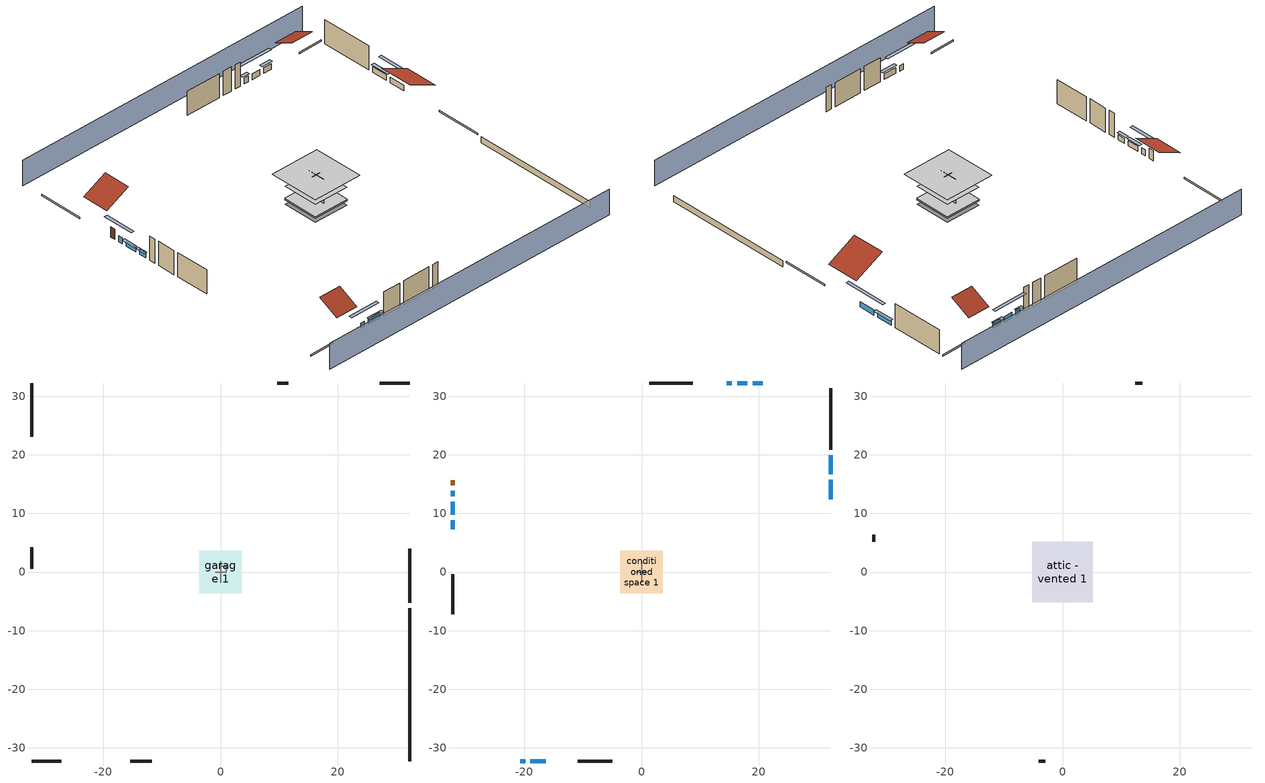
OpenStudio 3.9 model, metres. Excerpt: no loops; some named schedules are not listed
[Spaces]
garage 1
 floor foundation (Slab1 construction): -3.66,-3.66 -3.66,3.66 3.66,3.66 3.66,-3.66 z0
 wall outside (Wall1 construction): -15.42,-32.25 -11.77,-32.25 z0.3:5.18
 wall outside (Wall2 construction): -32.25,4.23 -32.25,0.57 z0.3:5.18
 wall outside (Wall12 construction): 11.52,32.25 9.69,32.25 z0.3:5.18
 wall to conditioned space 1 (Wall5 construction Reversed): 0,-1.83 0,1.83 z0.3:5.18
 wall to conditioned space 1 (Wall6 construction Reversed): 0.91,0 -0.91,0 z0.3:5.18
crawlspace - vented 1
 floor foundation (Slab2 construction): -3.61,-3.61 -3.61,3.61 3.61,3.61 3.61,-3.61 z-0.91
 wall outside (RimJoist1 construction): 32.25,-5.23 32.25,3.95 z0.3:0.61
 wall outside (RimJoist2 construction): -32.25,-32.25 -27.16,-32.25 z0.3:0.61
 wall outside (RimJoist3 construction): -32.25,32.25 -32.25,23.07 z0.3:0.61
 wall outside (RimJoist4 construction): 32.25,32.25 27.16,32.25 z0.3:0.61
 wall foundation (FoundationWall1 construction): 32.25,-32.25 32.25,-6.16 z-0.91:0.3
furnace airloop ret air space
 floor adiabatic (AdiabaticConst): 0,0 0,1 1,1 1,0 z0
 wall adiabatic (AdiabaticConst): 0,1 0,0 1,0 1,1 0,1 z0:1
 ceiling adiabatic (AdiabaticConst): 1,0 1,1 0,1 0,0 z1
conditioned space 1
 floor to crawlspace - vented 1 (Floor1 construction): -3.61,-3.61 -3.61,3.61 3.61,3.61 3.61,-3.61 z0.3
 floor to garage 1 (Floor3 construction): -3.66,-3.66 -3.66,3.66 3.66,3.66 3.66,-3.66 z0.3
 floor adiabatic (AdiabaticFloorConstruction): -3.61,-3.61 -3.61,3.61 3.61,3.61 3.61,-3.61 z2.74
 wall outside (Wall3 construction): 32.25,20.83 32.25,31.32 z0.3:5.18
 wall outside (Wall4 construction): -10.84,-32.25 -5.01,-32.25 z0.3:5.18
 wall outside (Wall7 construction): -32.25,-0.35 -32.25,-7.24 z0.3:5.18
 wall outside (Wall8 construction): 8.77,32.25 1.33,32.25 z0.3:5.18
 wall outside (AdiabaticWallConstruction): 32.25,12.44 32.25,15.71 / 32.25,16.64 32.25,19.9 / -20.69,-32.25 -19.88,-32.25 z0.3:1.37; -18.95,-32.25 -16.35,-32.25 z0.3:1.46; -32.25,13.84 -32.25,12.93 z0.3:1.53; -32.25,12 -32.25,9.73 z0.3:1.31; -32.25,8.8 -32.25,7.32 z0.3:1.28; 18.05,32.25 16.33,32.25 / 20.69,32.25 18.98,32.25 z0.3:1.43; 15.41,32.25 14.5,32.25 z0.3:1.49
 wall outside (AdiabaticWallConstruction 1): -32.25,15.68 -32.25,14.77 z0.3:2.34
 window (WindowConstruction): 32.25,12.44 32.25,15.71 z0.3:1.37
 window (WindowConstruction 1): 32.25,16.64 32.25,19.9 z0.3:1.37
 window (WindowConstruction 2): -20.69,-32.25 -19.88,-32.25 z0.3:1.37
 window (WindowConstruction 3): -18.95,-32.25 -16.35,-32.25 z0.3:1.46
 window (WindowConstruction 4): -32.25,13.84 -32.25,12.93 z0.3:1.52
 window (WindowConstruction 5): -32.25,12 -32.25,9.73 z0.3:1.31
 window (WindowConstruction 6): -32.25,8.8 -32.25,7.32 z0.3:1.28
 window (WindowConstruction 7): 18.05,32.25 16.33,32.25 z0.3:1.43
 window (WindowConstruction 8): 15.4,32.25 14.51,32.25 z0.3:1.49
 window (WindowConstruction 9): 20.69,32.25 18.98,32.25 z0.3:1.43
 door (Door): -32.25,15.68 -32.25,14.77 z0.3:2.34
 ceiling adiabatic (AdiabaticFloorConstruction): 3.61,-3.61 3.61,3.61 -3.61,3.61 -3.61,-3.61 z2.74
attic - vented 1
 floor to conditioned space 1 (Floor2 construction Reversed): -5.14,-5.14 -5.14,5.14 5.14,5.14 5.14,-5.14 z5.18
 wall outside (Wall9 construction): -4.08,-32.25 -2.96,-32.25 z0.3:5.18
 wall outside (Wall10 construction): 13.58,32.25 12.45,32.25 z0.3:5.18
 wall outside (Wall11 construction): -32.25,6.4 -32.25,5.16 z0.3:5.18
 roof outside (Roof1 construction): 32.25,11.51,5.18 26.31,11.51,8.15 26.31,4.87,8.15 32.25,4.87,5.18
 roof outside (Roof2 construction): -21.62,-32.25,5.18 -21.62,-28.12,7.24 -26.23,-28.12,7.24 -26.23,-32.25,5.18
 roof outside (Roof3 construction): 21.62,32.25,5.18 21.62,28.12,7.24 26.23,28.12,7.24 26.23,32.25,5.18
 roof outside (Roof4 construction): -32.25,16.61,5.18 -27.3,16.61,7.66 -27.3,22.15,7.66 -32.25,22.15,5.18
shading: 32.25,36.82 -32.25,36.82 / -32.25,-36.82 32.25,-36.82 z0:5.18; 32.25,18.45 32.25,9.7 32.86,9.7 32.86,18.45 z4.11; 32.25,20.21 32.25,16.33 32.86,16.33 32.86,20.21 z1.68; -17.14,-32.25 -23.43,-32.25 -23.43,-32.86 -17.14,-32.86 z4.11; -16.05,-32.25 -19.26,-32.25 -19.26,-32.86 -16.05,-32.86 z1.77; -32.25,10.19 -32.25,16.58 -32.86,16.58 -32.86,10.19 z4.27; -32.25,9.43 -32.25,12.31 -32.86,12.31 -32.86,9.43 z1.62; -32.25,7.02 -32.25,9.11 -32.86,9.11 -32.86,7.02 z1.58; 13.59,32.25 20.79,32.25 20.79,32.86 13.59,32.86 z4.18; 14.2,32.25 15.71,32.25 15.71,32.86 14.2,32.86 z1.8; 18.67,32.25 20.99,32.25 20.99,32.86 18.67,32.86 z1.74
[Site]
Portland Intl Arpt_OR: Latitude {deg}=45.59; Longitude {deg}=-122.6; Time Zone {hr}=-8; Elevation {m}=33; Terrain=Suburbs; Keep Site Location Information=Yes
[Site:GroundTemperature:Shallow]
10.2558, 8.96328, 8.85977, 9.47314, 11.9355, 14.3863, 16.5111, 17.8571, 17.9714, 16.8767, 14.8061, 12.4304
[Site:WaterMainsTemperature]
Calculation Method=Schedule; Temperature Schedule=mains temperature schedule
[Building]
Building 1
[Material] Roughness=Rough
Name | Thickness {m} | Conductivity {W/m-K} | Density {kg/m3} | Specific Heat {J/kg-K} | Thermal Absorptance | Solar Absorptance | Visible Absorptance
asphalt or fiberglass shingles | 0.00635 | 0.162714 | 1121.4 | 1465.45 | 0.9 | 0.85 | 0.85
roof rigid ins | 0.00281632 | 0.029427 | 32.04 | 1214.23 | 0.9 | 0.7 | 0.7
osb sheathing 0.5 in. | 0.0127 | 0.115458 | 512.64 | 1214.23 | 0.9 | 0.6 | 0.6
wood siding | 0.0254 | 0.102417 | 544.68 | 1172.36 | 0.9 | 0.85 | 0.85
osb sheathing 0.5 in. 1 | 0.0127 | 0.115458 | 512.64 | 1214.23 | 0.9 | 0.7 | 0.7
wall stud and cavity | 0.1397 | 0.727959 | 139.0536 | 1170.24 | 0.9 | 0.6 | 0.6
wall stud and cavity 1 | 0.1397 | 0.550994 | 139.0536 | 1170.24 | 0.9 | 0.7 | 0.7
gypsum board | 0.0127 | 0.160291 | 801 | 837.4 | 0.9 | 0.6 | 0.6
osb sheathing 0.5 in. 2; osb sheathing 0.5 in. 3 | 0.0127 | 0.115458 | 512.64 | 1214.23
wall stud and cavity 2 | 0.1397 | 0.335416 | 139.0536 | 1170.24 | 0.9 | 0.7 | 0.7
rim joist stud and cavity | 0.0508 | 0.178688 | 50.32683 | 1063.81 | 0.9 | 0.6 | 0.6
floor stud and cavity | 0.1397 | 0.923637 | 92.3553 | 1139.71 | 0.9 | 0.7 | 0.7
osb sheathing 0.75 in. | 0.01905 | 0.115458 | 512.64 | 1214.23 | 0.9 | 0.7 | 0.7
floor covering | 0.0127 | 0.0433444 | 54.468 | 1339.84 | 0.9 | 0.6 | 0.6
ceiling loosefill ins | 0.338667 | 0.0480833 | 16.02 | 1046.75 | 0.9 | 0.7 | 0.7
ceiling stud and cavity | 0.1397 | 0.0920385 | 65.682 | 1177.47 | 0.9 | 0.7 | 0.7
concrete 4.0 in. | 0.1016 | 1.803125 | 2242.8 | 837.4 | 0.9 | 0.7 | 0.7
concrete 8.0 in. | 0.2032 | 1.803125 | 2242.8 | 837.4 | 0.9 | 0.7 | 0.7
soil 0.5 in. | 0.0127 | 1.3848 | 1842.3 | 418.7 | 0.9 | 0.7 | 0.7
wood siding 1; wood siding 2 | 0.0254 | 0.102417 | 544.68 | 1172.36
wall rigid ins; floor rigid ins | 0.512978 | 0.029427 | 32.04 | 1214.23 | 0.9 | 0.7 | 0.7
wall stud and cavity 3 | 0.0889 | 0.380278 | 52.3479 | 1209.89 | 0.9 | 0.7 | 0.7
door material | 0.04445 | 0.0612267 | 512.64 | 1214.23 | 0.9 | 0.7 | 0.7
floor stud and cavity 1 | 0.1397 | 1.75129 | 37.0049 | 1207.88 | 0.9 | 0.7 | 0.7
wall stud and cavity 4 | 0.0889 | 0.391764 | 83.0341 | 1211.67 | 0.9 | 0.7 | 0.7
furniture material conditioned space 1; furniture material garage 1 | 0.1524 | 0.115458 | 640.8 | 1214.23 | 0.9 | 0.6 | 0.6
[Construction]
Roof1 construction; Roof2 construction; Roof3 construction; Roof4 construction: asphalt or fiberglass shingles, roof rigid ins, osb sheathing 0.5 in.
Wall1 construction; Wall2 construction: wood siding, osb sheathing 0.5 in. 1, wall stud and cavity
Wall3 construction; Wall4 construction: wood siding, osb sheathing 0.5 in. 1, wall stud and cavity 1, gypsum board
Wall5 construction Reversed: gypsum board, wall stud and cavity 2, osb sheathing 0.5 in. 2
Wall6 construction Reversed: gypsum board, wall stud and cavity 2, osb sheathing 0.5 in. 3
Wall7 construction; Wall8 construction: wood siding, osb sheathing 0.5 in. 2, wall stud and cavity 1, gypsum board
Wall9 construction; Wall10 construction; Wall11 construction; Wall12 construction: wood siding, osb sheathing 0.5 in. 2, wall stud and cavity
RimJoist1 construction; RimJoist2 construction; RimJoist3 construction; RimJoist4 construction: wood siding, rim joist stud and cavity
Floor1 construction; Floor3 construction: floor stud and cavity, osb sheathing 0.75 in., floor covering
Floor2 construction Reversed: gypsum board, ceiling stud and cavity, ceiling loosefill ins
Slab1 construction: concrete 4.0 in.
FoundationWall1 construction: concrete 8.0 in.
Slab2 construction: soil 0.5 in.
WindowConstruction; WindowConstruction 1; WindowConstruction 2; WindowConstruction 3; WindowConstruction 4; WindowConstruction 5; WindowConstruction 6; WindowConstruction 7; WindowConstruction 8; WindowConstruction 9: WindowMaterial
AdiabaticWallConstruction: wood siding 1, wall rigid ins, wall stud and cavity 3, gypsum board
Door: door material
AdiabaticWallConstruction 1: wood siding 2, wall rigid ins, wall stud and cavity 3, gypsum board
AdiabaticFloorConstruction: floor stud and cavity 1, floor rigid ins, osb sheathing 0.75 in., floor covering
PartitionWallConstruction: gypsum board, wall stud and cavity 4, gypsum board
furniture construction conditioned space 1: furniture material conditioned space 1
furniture construction garage 1: furniture material garage 1
AdiabaticConst: Adiabatic
[WindowMaterial:SimpleGlazingSystem]
WindowMaterial: U-Factor {W/m2-K}=4.76952; Solar Heat Gain Coefficient=0.63
[Material:NoMass]
Adiabatic: Roughness=Rough; Thermal Resistance {m2-K/W}=176.1
[ThermalZone] Multiplier=1; Use Ideal Air Loads=No
Name | Volume {m3} | Thermostat
conditioned space | 384.656 | conditioned space temperature setpoint
attic - vented | 80.9188
garage | 130.484
crawlspace - vented | 63.543
furnace airloop ret air zone | 1
[Sizing:Zone] Zone Cooling Design Supply Air Temperature Input Method=SupplyAirTemperature; Zone Cooling Design Supply Air Temperature {C}=14; Zone Cooling Design Supply Air Temperature Difference {deltaC}=11.11; Zone Heating Design Supply Air Temperature Input Method=SupplyAirTemperature; Zone Heating Design Supply Air Temperature {C}=40; Zone Heating Design Supply Air Temperature Difference {deltaC}=11.11; Zone Cooling Design Supply Air Humidity Ratio {kg-H2O/kg-air}=0.0085; Zone Heating Design Supply Air Humidity Ratio {kg-H2O/kg-air}=0.008; Cooling Design Air Flow Method=DesignDay; Heating Design Air Flow Method=DesignDay; Account for Dedicated Outdoor Air System=No; Dedicated Outdoor Air System Control Strategy=NeutralSupplyAir; Dedicated Outdoor Air Low Setpoint Temperature for Design {C}=autosize; Dedicated Outdoor Air High Setpoint Temperature for Design {C}=autosize; Zone Load Sizing Method=Sensible Load Only No Latent Load; Zone Latent Cooling Design Supply Air Humidity Ratio Input Method=HumidityRatioDifference; Zone Cooling Design Supply Air Humidity Ratio Difference {kgWater/kgDryAir}=0.005; Zone Latent Heating Design Supply Air Humidity Ratio Input Method=HumidityRatioDifference; Zone Humidification Design Supply Air Humidity Ratio Difference {kgWater/kgDryAir}=0.005; Sizing Option=Coincident
attic - vented; garage; crawlspace - vented; furnace airloop ret air zone
[Space]
Name | Thermal Zone | Volume {m3}
conditioned space 1 | conditioned space | 384.656
attic - vented 1 | attic - vented | 80.9188
garage 1 | garage | 130.484
crawlspace - vented 1 | crawlspace - vented | 63.543
furnace airloop ret air space | furnace airloop ret air zone
[ThermostatSetpoint:DualSetpoint]
conditioned space temperature setpoint: Heating Setpoint Temperature Schedule=heating setpoint; Cooling Setpoint Temperature Schedule=cooling setpoint; Temperature Difference Between Cutout And Setpoint {deltaC}=0
[Foundation:Kiva] Wall Depth Below Slab {m}=0.2032
Name | Initial Indoor Air Temperature {C} | Wall Height Above Grade {m}
Foundation Kiva 1 | 13.4258 | 0.1016
Foundation Kiva 2 | 8.52769 | 0.3048
[Foundation:Kiva:Settings]
Soil Conductivity {W/m-K}=1.3848; Soil Density {kg/m3}=1842.3; Soil Specific Heat {J/kg-K}=418.7; Ground Solar Absorptivity=0.9; Ground Thermal Absorptivity=0.9; Ground Surface Roughness {m}=0.03; Far-Field Width {m}=40; Deep-Ground Boundary Condition=ZeroFlux; Deep-Ground Depth {m}=40; Minimum Cell Dimension {m}=0.2; Maximum Cell Growth Coefficient=3; Simulation Timestep=Timestep
[SurfaceProperty:ExposedFoundationPerimeter] Exposed Perimeter Calculation Method=TotalExposedPerimeter
Name | Total Exposed Perimeter {m}
Slab1 | 18.288
Slab2 | 26.09088
[SurfaceProperty:IncidentSolarMultiplier] Incident Solar Multiplier=1; Incident Solar Multiplier Schedule=trans schedule winter=0.85 summer=0.7
Window1; Window2; Window3; Window4; Window5; Window6; Window7; Window8; Window9; Window10
[InternalMass:Definition] Design Level Calculation Method=SurfaceArea
Name | Construction | Surface Area {m2}
partition wall mass | PartitionWallConstruction | 157.749
furniture mass conditioned space 1 | furniture construction conditioned space 1 | 63.09974
furniture mass garage 1 | furniture construction garage 1 | 5.35122
[InternalMass] Multiplier=1
Name | Internal Mass Definition | Space or SpaceType
partition wall mass | partition wall mass | conditioned space 1
furniture mass conditioned space 1 | furniture mass conditioned space 1 | conditioned space 1
furniture mass garage 1 | furniture mass garage 1 | garage 1
[EnergyManagementSystem:Sensor]
Name | Output Variable or Output Meter Index Key | Output Variable or Output Meter
water_heater_T_set | water heater setpoint | Schedule Value
fridge_tin_s_1 | garage | Zone Mean Air Temperature
out_pb_s |  | Site Outdoor Air Barometric Pressure
out_wt_s |  | Site Outdoor Air Humidity Ratio
site_vw_s |  | Site Wind Speed
cool_season | cooling season schedule | Schedule Value
furnace_airloop_AH_MFR_s | Node 7 | System Node Mass Flow Rate
furnace_airloop_AH_VFR_s | Node 7 | System Node Current Density Volume Flow Rate
furnace_airloop_AH_Tout_s | Node 7 | System Node Temperature
furnace_airloop_AH_Wout_s | Node 7 | System Node Humidity Ratio
furnace_airloop_RA_T_s | Node 10 | System Node Temperature
furnace_airloop_Ra_W_s | Node 10 | System Node Humidity Ratio
furnace_airloop_0_DZ_T_s | crawlspace - vented | Zone Air Temperature
furnace_airloop_0_DZ_W_s | crawlspace - vented | Zone Mean Air Humidity Ratio
natural_vent_s | natural vent schedule | Schedule Value
htg_sp_s | heating setpoint | Schedule Value
clg_sp_s | cooling setpoint | Schedule Value
mech_vent_range_fan_0_sch_s | mech vent range fan 0 schedule | Schedule Value
mech_vent_bath_fan_0_sch_s | mech vent bath fan 0 schedule | Schedule Value
clothes_dryer_exhaust_0_sch_s | clothes_dryer | Schedule Value
htg_load_cond |  | Heating:EnergyTransfer:Zone:CONDITIONED SPACE
clg_load_cond |  | Cooling:EnergyTransfer:Zone:CONDITIONED SPACE
htg_load_duct |  | Heating:EnergyTransfer:Zone:FURNACE AIRLOOP RET AIR ZONE
clg_load_duct |  | Cooling:EnergyTransfer:Zone:FURNACE AIRLOOP RET AIR ZONE
s_conv | Floor1 | Surface Inside Face Convection Heat Gain Energy
s_ig | Floor1 | Surface Inside Face Internal Gains Radiation Heat Gain Energy
s_sol | Floor1 | Surface Inside Face Solar Radiation Heat Gain Energy
s_lgt | Floor1 | Surface Inside Face Lights Radiation Heat Gain Energy
s_surf | Floor1 | Surface Inside Face Net Surface Thermal Radiation Heat Gain Energy
s_conv_1 | Floor2 | Surface Inside Face Convection Heat Gain Energy
s_ig_1 | Floor2 | Surface Inside Face Internal Gains Radiation Heat Gain Energy
s_sol_1 | Floor2 | Surface Inside Face Solar Radiation Heat Gain Energy
s_lgt_1 | Floor2 | Surface Inside Face Lights Radiation Heat Gain Energy
s_surf_1 | Floor2 | Surface Inside Face Net Surface Thermal Radiation Heat Gain Energy
s_conv_2 | Floor3 | Surface Inside Face Convection Heat Gain Energy
s_ig_2 | Floor3 | Surface Inside Face Internal Gains Radiation Heat Gain Energy
s_sol_2 | Floor3 | Surface Inside Face Solar Radiation Heat Gain Energy
s_lgt_2 | Floor3 | Surface Inside Face Lights Radiation Heat Gain Energy
s_surf_2 | Floor3 | Surface Inside Face Net Surface Thermal Radiation Heat Gain Energy
s_conv_3 | inferred conditioned ceiling | Surface Inside Face Convection Heat Gain Energy
s_ig_3 | inferred conditioned ceiling | Surface Inside Face Internal Gains Radiation Heat Gain Energy
s_sol_3 | inferred conditioned ceiling | Surface Inside Face Solar Radiation Heat Gain Energy
[ElectricEquipment:Definition] Design Level Calculation Method=EquipmentLevel
Name | Design Level {W} | Fraction Latent | Fraction Radiant | Fraction Lost
ceiling fan | 17.6797 | 0 | 0.558 | 0
clothes washer | 786.974 | 0.03 | 0.162 | 0.7
clothes dryer | 4944.22 | 0.015 | 0.081 | 0.85
dishwasher | 1274.77 | 0.3 | 0.18 | 0.4
fridge | 45.9075 | 0 | 0.6 | 0
fridge 2 | 80.4475 | 0 | 0.6 | 0
cooking range | 106.146 | 0.16 | 0.384 | 0.2
misc tv | 1117.37 | 0 | 0.6 | 0
misc plug loads | 735.356 | 0.021 | 0.558 | 0.049
whole house fan; mech vent house fan | 0 | 0 | 0 | 1
mech vent house fan cfis | 0 | 0 | 0 | 0
mech vent range fan 0; mech vent bath fan 0 | 30 | 0 | 0 | 1
[ElectricEquipment]
Name | Electric Equipment Definition | Space or SpaceType | Schedule
ceiling fan | ceiling fan | conditioned space 1 | ceiling_fan
clothes washer | clothes washer | conditioned space 1 | clothes_washer
clothes dryer | clothes dryer | conditioned space 1 | clothes_dryer
dishwasher | dishwasher | conditioned space 1 | dishwasher
fridge | fridge | conditioned space 1 | fridge schedule
fridge 1 | fridge 2 | garage 1 | fridge schedule 1
cooking range | cooking range | conditioned space 1 | cooking_range
misc tv | misc tv | conditioned space 1 | plug_loads_tv
misc plug loads | misc plug loads | conditioned space 1 | plug_loads_other
whole house fan | whole house fan | conditioned space 1 | Always On Discrete
mech vent house fan | mech vent house fan | conditioned space 1 | mech vent house fan schedule
mech vent house fan cfis | mech vent house fan cfis | conditioned space 1 | mech vent house fan cfis schedule
mech vent range fan 0 | mech vent range fan 0 | conditioned space 1 | mech vent range fan 0 schedule
mech vent bath fan 0 | mech vent bath fan 0 | conditioned space 1 | mech vent bath fan 0 schedule
[OtherEquipment:Definition] Design Level Calculation Method=EquipmentLevel
Name | Design Level {W} | Fraction Latent | Fraction Radiant | Fraction Lost
water heater sens; furnace airloop_0 SupSensLkToCond; furnace airloop_0 SupCondToLv; furnace airloop_0 RetCondToRP; furnace airloop_0 RetSensLkToRP; furnace airloop_0 SupCondToDZ; furnace airloop_0 RetCondToDZ; furnace airloop_0 SupSensLkToDZ; mech vent house fan sensible load | 0 | 0 | 0 | 0
water heater lat; furnace airloop_0 SupLatLkToCond; furnace airloop_0 RetLatLkToRP; furnace airloop_0 SupLatLkToDZ; mech vent house fan latent load | 0 | 1 | 0 | 0
water heater energy adjustment1 | 0.01 | 0 | 0 | 1
clothes dryer 2 | 0 | 0.015 | 0.081 | 0.85
cooking range 2 | 3110.84 | 0.16 | 0.384 | 0.2
general water use sensible | -61.6891 | 0 | 0.6 | 0
general water use latent | 62.594 | 1 | 0 | 0
[OtherEquipment]
Name | Other Equipment Definition | Space or SpaceType | Schedule | Fuel Type
water heater sens | water heater sens | conditioned space 1 | Always On Discrete
water heater lat | water heater lat | conditioned space 1 | Always On Discrete
water heater energy adjustment1 | water heater energy adjustment1 | conditioned space 1 | Always On Discrete | Electricity
clothes dryer 1 | clothes dryer 2 | conditioned space 1 | clothes_dryer | Electricity
cooking range 1 | cooking range 2 | conditioned space 1 | cooking_range | NaturalGas
general water use sensible | general water use sensible | conditioned space 1 | general water use schedule
general water use latent | general water use latent | conditioned space 1 | general water use schedule
furnace airloop_0 SupSensLkToCond | furnace airloop_0 SupSensLkToCond | conditioned space 1 | Always On Discrete
furnace airloop_0 SupLatLkToCond | furnace airloop_0 SupLatLkToCond | conditioned space 1 | Always On Discrete
furnace airloop_0 SupCondToLv | furnace airloop_0 SupCondToLv | conditioned space 1 | Always On Discrete
furnace airloop_0 RetCondToRP | furnace airloop_0 RetCondToRP | furnace airloop ret air space | Always On Discrete
furnace airloop_0 RetSensLkToRP | furnace airloop_0 RetSensLkToRP | furnace airloop ret air space | Always On Discrete
furnace airloop_0 RetLatLkToRP | furnace airloop_0 RetLatLkToRP | furnace airloop ret air space | Always On Discrete
furnace airloop_0 SupCondToDZ | furnace airloop_0 SupCondToDZ | crawlspace - vented 1 | Always On Discrete
furnace airloop_0 RetCondToDZ | furnace airloop_0 RetCondToDZ | crawlspace - vented 1 | Always On Discrete
furnace airloop_0 SupSensLkToDZ | furnace airloop_0 SupSensLkToDZ | crawlspace - vented 1 | Always On Discrete
furnace airloop_0 SupLatLkToDZ | furnace airloop_0 SupLatLkToDZ | crawlspace - vented 1 | Always On Discrete
mech vent house fan sensible load | mech vent house fan sensible load | conditioned space 1 | Always On Discrete
mech vent house fan latent load | mech vent house fan latent load | conditioned space 1 | Always On Discrete
[WaterUse:Equipment:Definition]
Name | Peak Flow Rate {m3/s}
clothes washer | 1.28055e-05
dishwasher | 6.26975e-06
[Lights:Definition] Design Level Calculation Method=LightingLevel; Fraction Radiant=0.6; Fraction Visible=0.2; Return Air Fraction=0
Name | Lighting Level {W}
interior lighting | 272.792
garage lighting | 9.5635
[Lights] Fraction Replaceable=1
Name | Lights Definition | Space or SpaceType | Schedule
interior lighting | interior lighting | conditioned space 1 | lighting_interior
garage lighting | garage lighting | garage 1 | lighting_garage
[Exterior:Lights:Definition]
exterior lighting: Design Level {W}=7.09205
[Exterior:Lights]
exterior lighting: Exterior Lights Definition=exterior lighting; Schedule=exterior lighting schedule
[People:Definition]
occupants: Number of People Calculation Method=People; Number of People {people}=3; Fraction Radiant=0.314171; Sensible Heat Fraction=0.56303; Carbon Dioxide Generation Rate {m3/s-W}=0; Enable ASHRAE 55 Comfort Warnings=No; Mean Radiant Temperature Calculation Type=EnclosureAveraged
[People]
occupants: People Definition=occupants; Space or SpaceType=conditioned space 1; Number of People Schedule=occupants; Activity Level Schedule=occupants activity schedule; Multiplier=1
[ZoneMixing] Schedule=Always On Continuous; Design Flow Rate Calculation Method=Flow/Zone; Design Flow Rate {m3/s}=0
Name | Zone or Space | Source Zone or Space
furnace airloop_0 ZoneMixDZToCond mix | conditioned space | crawlspace - vented
furnace airloop_0 ZoneMixCondToDZ mix | crawlspace - vented | conditioned space
whole house fan mix | attic - vented | conditioned space
[SpaceInfiltration:DesignFlowRate] Schedule=Always On Discrete
Name | Space or SpaceType | Design Flow Rate Calculation Method | Design Flow Rate {m3/s} | Air Changes per Hour {1/hr} | Constant Term Coefficient | Temperature Term Coefficient | Velocity Term Coefficient | Velocity Squared Term Coefficient
natural vent flow; whole house fan flow; infil flow | conditioned space 1 | Flow/Space | 0
infil crawlspace - vented 1 | crawlspace - vented 1 | AirChanges/Hour |  | 2.6013 | 1 | 0 | 0 | 0
crawlspace_vented 1 duct leakage imbalance infil flow | crawlspace - vented 1 | Flow/Space | 0
[SpaceInfiltration:EffectiveLeakageArea] Schedule=Always On Discrete
Name | Space or SpaceType | Effective Air Leakage Area {cm2} | Stack Coefficient | Wind Coefficient
infil garage 1 | garage 1 | 1087.35 | 0.000129147 | 4.64657e-05
infil attic - vented 1 | attic - vented 1 | 3520.67 | 0.00015981 | 4.28029e-05
